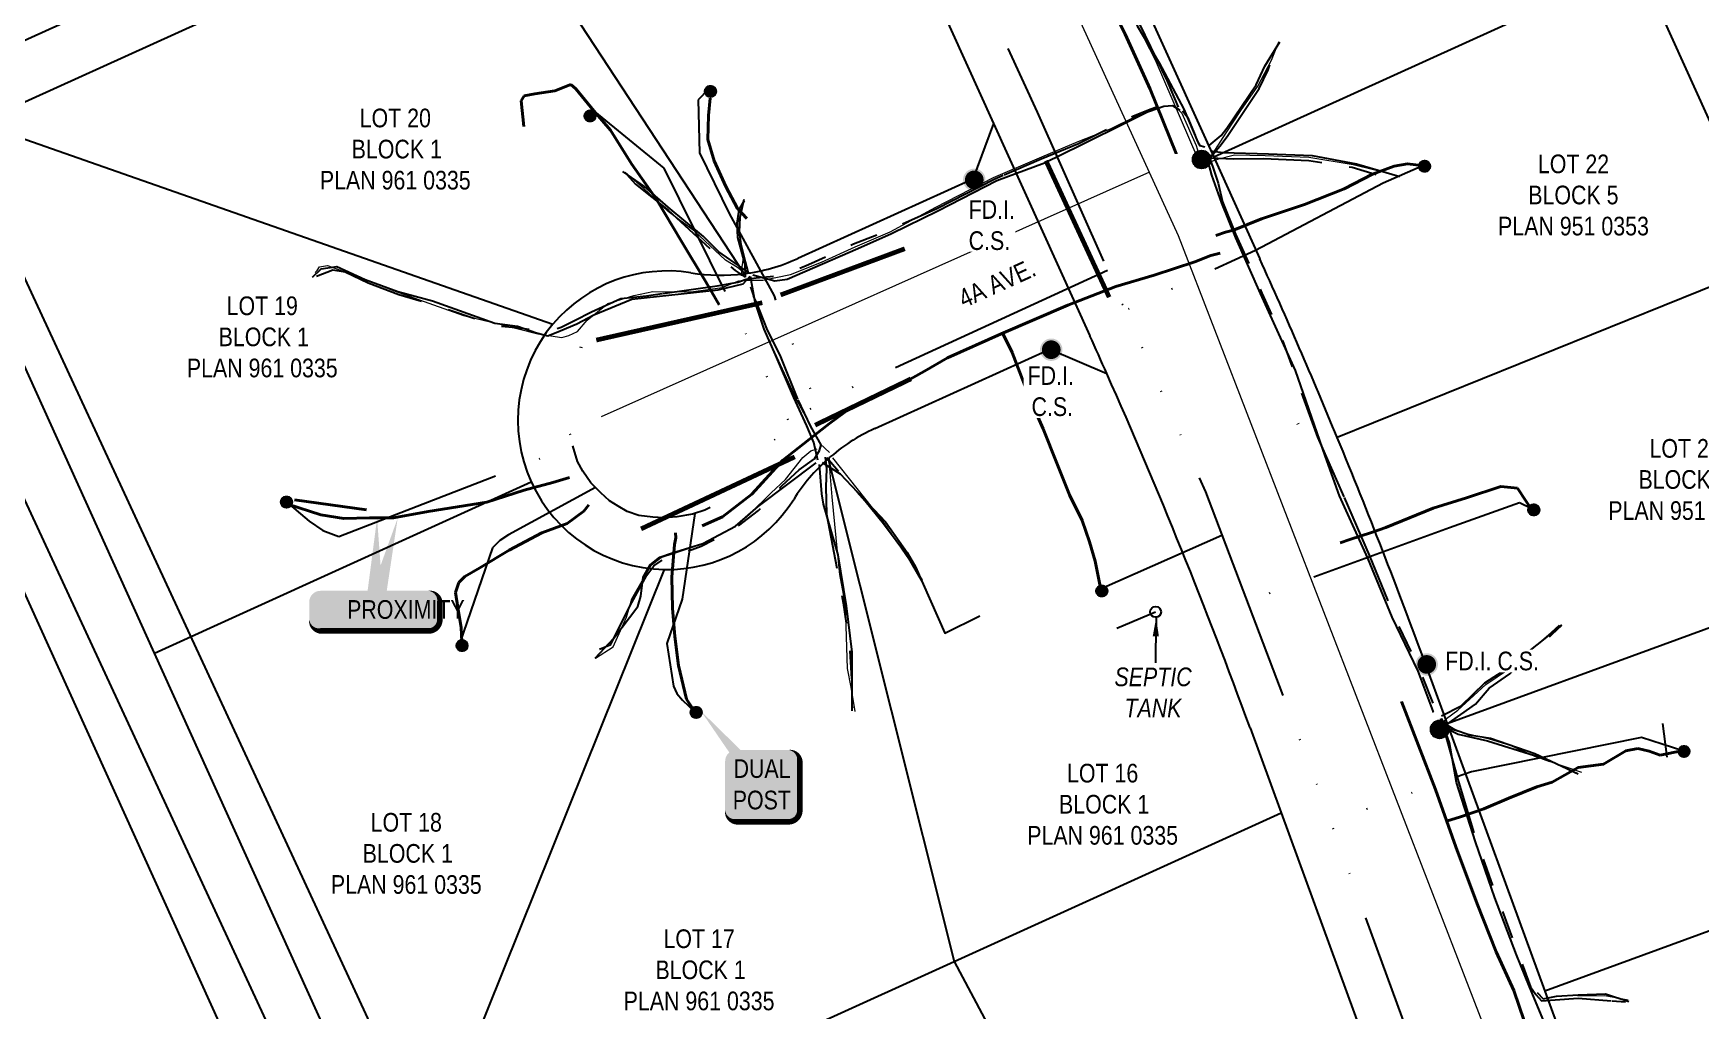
# Model space of a CAD drawing. Extents: x 312545 to 320442, y 5540407 to 5546054.
# Drawn here: x 315907.6 to 316086.4, y 5541721.2 to 5541826 of the extents above; entities that cross this region are included whole.
import ezdxf

# ---------------------------------------------------------------- set-up
doc = ezdxf.new("R2010")
doc.units = 0
doc.header["$LTSCALE"] = 5
for name, pattern in [('COOP2', [10, 5, -1, 0, -1, 0, -1, 0, -1, 0, -1]), ('DASHDOT', [25.4, 12.7, -6.35, 0, -6.35]), ('HIDDEN', [9.525, 6.35, -3.175]), ('POWERLINE5', [7.8, 2.4, -0.6, 0.6, -0.6, 0.6, -0.6, 2.4])]:
    doc.linetypes.add(name, pattern=pattern)
doc.layers.add('AS-FIBRE-OPTIC', color=7, linetype='foc-FIBREOP', lineweight=9, true_color=0xff9c38)
doc.layers.add('AS-WATER PIPE', color=7, linetype='foc-WATER', lineweight=9, true_color=0x8ac4ff)
doc.layers.add('AS-GENERAL', color=48, linetype='Continuous', lineweight=18)
doc.layers.add('AS-RECON EXISTING', color=151, linetype='DASHDOT', lineweight=40)
for name, color, linetype in [('AS-POWER-EXISTING', 72, 'POWERLINE5'), ('AS-POWER-EXISTING-PP-1000', 72, 'Continuous'), ('AS-Sewer San_1000', 53, 'HIDDEN'), ('AS-SYMBOL-1000', 7, 'Continuous'), ('AS-TELEPHONE', 224, 'foc-TEL'), ('F-RW', 190, 'Continuous'), ('L-MON-1000', 1, 'Continuous'), ('L-ROAD-T-1000', 7, 'Continuous'), ('L-TITLEDB', 4, 'Continuous'), ('L-TITLEDB-T-1000', 4, 'Continuous'), ('P-APEX RECON-LINE LIST-1000', 240, 'Continuous'), ('P-APEX RECON-URBAN', 30, 'COOP2')]:
    doc.layers.add(name, color=color, linetype=linetype)
doc.styles.add('1.8', font='ARIALN.TTF', dxfattribs={"height": 1.8})
doc.styles.add('175L', font='ARIALN.TTF', dxfattribs={"height": 10})
doc.styles.add('80', font='ARIALN.TTF', dxfattribs={"height": 10})
doc.styles.add('foc-LtypeFont', font='ARIALN.TTF', dxfattribs={"height": 7.35})
doc.linetypes.add('foc-FIBREOP', pattern='A,10,-1,["FO",foc-LtypeFont,S=0.2,R=0,X=-0.5,Y=-0.75],-2.75', length=13.75)
doc.linetypes.add('foc-TEL', pattern='A,2,-1,["T",foc-LtypeFont,S=0.2,R=0,X=-0.425,Y=-0.75],-1.24,8', length=12.24)
doc.linetypes.add('foc-WATER', pattern='A,10,-1,["W",foc-LtypeFont,S=0.2,R=0,X=-0.425,Y=-0.75],-2', length=13)
doc.dimstyles.new('Compass 1 000', dxfattribs={"dimtxt": 1.8, "dimasz": 2, "dimexe": 0.2, "dimexo": 0.0625, "dimgap": 0.5, "dimtad": 0, "dimtih": 1, "dimtoh": 1, "dimzin": 0, "dimdsep": 46, "dimtxsty": '1.8', "dimcen": 0.1, "dimse1": 1, "dimse2": 1, "dimclrd": 256, "dimclrt": 256, "dimaunit": 1, "dimadec": 4, "dimazin": 0, "dimtfac": 0.06, "dimtofl": 0, "dimtmove": 0, "dimatfit": 0, "dimfxl": 0.2, "dimtolj": 1, "dimtzin": 0, "dimlwd": -1, "dimarcsym": 0})

# ---------------------------------------------------------------- blocks, each defined once
blk = doc.blocks.new('fdia')
at = {"color": 255, "const_width": 1}
blk.add_lwpolyline([(-0.5, 0, 1), (0.5, 0, 1)], format="xyb", close=True, dxfattribs=at)
blk = doc.blocks.new('Fdiaa')
blk.add_blockref('fdia', (0, 0))
blk = doc.blocks.new('fdib')
at = {"color": 1, "const_width": 1.6}
blk.add_lwpolyline([(-0.4, 0, 1), (0.4, 0, 1)], format="xyb", close=True, dxfattribs=at)
at = {"color": 1}
blk.add_circle((0, 0), 0.8, dxfattribs=at)
blk = doc.blocks.new('Fdibb')
blk.add_blockref('fdib', (0, 0))
blk = doc.blocks.new('fdicc')
for name in ['Fdibb', 'Fdiaa']:
    blk.add_blockref(name, (0, 0))
blk = doc.blocks.new('FDI')
blk.add_blockref('fdicc', (0, 0))
blk = doc.blocks.new('RISER')
h = blk.add_hatch(color=255)
h.dxf.hatch_style = 1
edge = h.paths.add_edge_path()
edge.add_arc((0, 0), 0.7, 0, 360)
blk.add_hatch(color=13).paths.add_polyline_path([(0.58, -0.15), (-0.58, -0.15, 0.774597)])
at = {"color": 13}
blk.add_line((-0.58, -0.15), (0.58, -0.15), dxfattribs=at)
blk.add_circle((0, 0), 0.6, dxfattribs=at)
blk = doc.blocks.new('*U506')
at = {"true_color": 0xffffa8}
h = blk.add_hatch(color=51, dxfattribs=at)
edge = h.paths.add_edge_path()
edge.add_line((-29, -11.5), (29, -11.5))
edge.add_arc((29, -5.5), 6, 270, 360)
edge.add_line((35, -5.5), (35, 4))
edge.add_arc((29, 4), 6, 0, 90)
edge.add_line((29, 10), (-29, 10))
edge.add_arc((-29, 4), 6, 90, 180)
edge.add_line((-35, 4), (-35, -5.5))
edge.add_arc((-29, -5.5), 6, 180, 270)
at = {"color": 240, "flags": 128}
for points in [[(12.42, 48.96, 0, 10, 0), (0, 0, 5, 5, 0)], [(1.37, 48.91, 0, 10, 0), (0, 0, 5, 5, 0)]]:
    blk.add_lwpolyline(points, format="xyseb", dxfattribs=at)
blk.add_lwpolyline([(-29, -11.5, 3, 3, 0), (29, -11.5, 3, 3, 0.414214), (35, -5.5, 3, 3, 0), (35, 4, 3, 0, 0.414214), (29, 10, 0, 0, 0), (-29, 10, 0, 0, 0.414214), (-35, 4, 0, 0, 0), (-35, -5.5, 0, 3, 0.414214)], format="xyseb", close=True, dxfattribs=at)
at = {"color": 4, "style": '80'}
blk.add_attdef('OTHER_001', (-14.7, -5), '', height=10, dxfattribs=at)
blk = doc.blocks.new('*U507')
at = {"true_color": 0xffffa8}
h = blk.add_hatch(color=51, dxfattribs=at)
edge = h.paths.add_edge_path()
edge.add_line((-14, -20), (14, -20))
edge.add_arc((14, -14), 6, 270, 360)
edge.add_line((20, -14), (20, 12.5))
edge.add_arc((14, 12.5), 6, 0, 90)
edge.add_line((14, 18.5), (-14, 18.5))
edge.add_arc((-14, 12.5), 6, 90, 180)
edge.add_line((-20, 12.5), (-20, -14))
edge.add_arc((-14, -14), 6, 180, 270)
at = {"color": 240, "flags": 128}
for points in [[(-32.92, 39.26, 0, 10, 0), (0, 0, 5, 5, 0)], [(-17.22, -7.74, 0, 10, 0), (0, 0, 5, 5, 0)]]:
    blk.add_lwpolyline(points, format="xyseb", dxfattribs=at)
blk.add_lwpolyline([(-14, -20, 3, 3, 0), (14, -20, 3, 3, 0.414214), (20, -14, 3, 3, 0), (20, 12.5, 3, 0, 0.414214), (14, 18.5, 0, 0, 0), (-14, 18.5, 0, 0, 0.414214), (-20, 12.5, 0, 0, 0), (-20, -14, 0, 3, 0.414214)], format="xyseb", close=True, dxfattribs=at)
at = {"color": 4, "style": '80'}
blk.add_attdef('OTHER_001', (-14.7, -5), '', height=10, dxfattribs=at)
blk = doc.blocks.new('POWERPOLE')
h = blk.add_hatch(color=255)
edge = h.paths.add_edge_path()
edge.add_arc((0, 0), 0.96, 0, 360)
at = {"linetype": 'Continuous'}
for p, q in [((0.68, -0.68), (-0.68, 0.68)), ((-0.68, -0.68), (0.68, 0.68))]:
    blk.add_line(p, q, dxfattribs=at)
blk.add_circle((0, 0), 0.96, dxfattribs=at)

msp = doc.modelspace()

# ---------------------------------------------------------------- linework, layer by layer
at = {"layer": 'AS-FIBRE-OPTIC', "flags": 128}
for points in [[(316032.522, 5541812.476), (316027.941, 5541823.109), (316026.118, 5541826.647), (316024.206, 5541831.231), (316022.406, 5541835.563), (316020.956, 5541838.805), (316020.342, 5541840.207), (316020.029, 5541840.871), (316022.138, 5541842.324), (316022.986, 5541843.243), (316024.826, 5541845.82), (316026.386, 5541847.96), (316028.187, 5541850.945), (316030.963, 5541854.272), (316033.601, 5541857.115), (316034.091, 5541858.145), (316034.784, 5541859.636), (316034.607, 5541861.489), (316034.413, 5541863.39)], [(316033.167, 5541812.066), (316034.028, 5541813.039), (316035.52, 5541815.316), (316037.063, 5541817.69), (316038.91, 5541820.324), (316040.38, 5541823.097), (316041.148, 5541825.046)], [(315983.768, 5541799.53), (315985.847, 5541799.508), (315988.802, 5541800.133), (315992.131, 5541801.438), (315995.754, 5541803.105), (315999.506, 5541804.691), (316004.395, 5541807.349), (316010.578, 5541810.509), (316015.734, 5541812.736), (316019.654, 5541814.388), (316023.122, 5541815.739), (316025.782, 5541817.074), (316028.87, 5541818.138), (316029.977, 5541818.237), (316030.751, 5541817.421), (316032.28, 5541813.966), (316032.717, 5541812.528)], [(316053.771, 5541810.721), (316049.109, 5541811.881), (316044.38, 5541812.675), (316039.674, 5541812.844), (316036.384, 5541812.904), (316034.593, 5541812.454), (316033.043, 5541811.949)], [(315983.851, 5541800.305), (315983.138, 5541800.885), (315981.833, 5541801.649), (315978.51, 5541804.767), (315975.685, 5541806.887), (315973.082, 5541809.331), (315971.067, 5541811.065)], [(315983.545, 5541799.981), (315983.571, 5541800.711), (315983.773, 5541801.896), (315983.316, 5541804.594), (315983.317, 5541805.992), (315983.836, 5541808.108)], [(315937.841, 5541800.347), (315938.066, 5541800.54), (315938.309, 5541800.937), (315939.178, 5541801.102), (315942.025, 5541800.045), (315946.333, 5541798.359), (315953.743, 5541795.72), (315957.375, 5541794.88), (315961.71, 5541793.754), (315964.287, 5541793.371), (315965.028, 5541793.594), (315965.963, 5541794.021), (315967.023, 5541795.243), (315969.238, 5541797.016), (315972.028, 5541797.882), (315974.042, 5541798.288), (315978.165, 5541798.275), (315981.493, 5541798.726), (315983.345, 5541799.491)], [(315984.485, 5541798.818), (315986.017, 5541794.122), (315989.421, 5541786.778), (315991.972, 5541781.962), (315992.993, 5541781.066)], [(315967.899, 5541758.99), (315969.779, 5541760.216), (315971.214, 5541763.398), (315971.782, 5541765.375), (315973.172, 5541767.788), (315973.912, 5541769.002), (315974.956, 5541769.797), (315976.366, 5541770.275), (315979.368, 5541771.245), (315982.871, 5541773.133), (315984.421, 5541774.425), (315986.732, 5541776.709), (315988.284, 5541778.159), (315990.116, 5541780.519), (315990.989, 5541781.232), (315991.67, 5541781.454)], [(315992.96, 5541780.592), (315992.95, 5541779.724), (315993.227, 5541776.291), (315993.808, 5541770.439), (315994.07, 5541767.983), (315994.659, 5541764.738), (315994.886, 5541757.913), (315995.266, 5541755.911), (315995.701, 5541753.295)], [(315993.32, 5541780.49), (315998.522, 5541773.905), (316001.468, 5541769.644), (316002.932, 5541767.406)], [(316058.43, 5541751.824), (316059.111, 5541752.539), (316060.343, 5541753.43), (316063.362, 5541756.191), (316065.892, 5541757.882), (316067.481, 5541759.284), (316070.36, 5541761.764), (316071.194, 5541762.54)], [(316058.639, 5541751.67), (316060.54, 5541751.121), (316063.707, 5541750.371), (316066.017, 5541749.648), (316068.546, 5541748.499), (316073.606, 5541746.77)], [(316078.617, 5541722.365), (316076.109, 5541722.833), (316073.212, 5541722.773)]]:
    msp.add_lwpolyline(points, dxfattribs=at)
at = {"layer": 'AS-GENERAL', "const_width": 0.5, "flags": 128}
for points in [[(316001.056, 5541802.886), (315987.744, 5541797.936)], [(315985.782, 5541797.105), (315967.983, 5541793.098)], [(315991.442, 5541783.981), (316001.716, 5541788.939)], [(315989.263, 5541780.58), (315972.783, 5541772.86)]]:
    msp.add_lwpolyline(points, dxfattribs=at)
at = {"layer": 'AS-POWER-EXISTING', "flags": 128}
for points in [[(316030.413, 5541818.048), (316029.212, 5541820.831), (316026.23, 5541827.041), (316024.553, 5541831.329), (316022.688, 5541835.478), (316020.559, 5541840.24), (316020.349, 5541840.852), (316020.929, 5541841.426), (316022.379, 5541841.972), (316023.388, 5541843.207), (316024.982, 5541845.647), (316028.29, 5541850.811), (316031.059, 5541854.103), (316033.509, 5541857.173), (316034.906, 5541859.416), (316035.188, 5541860.449), (316035.545, 5541861.803), (316036.41, 5541864.008)], [(316033.723, 5541812.568), (316034.132, 5541813.02), (316034.979, 5541814.072), (316035.682, 5541815.026), (316039.038, 5541820.06), (316040.023, 5541822.046), (316040.967, 5541824.924)], [(315938.008, 5541799.931), (315939.73, 5541800.638), (315941.065, 5541800.403), (315943.528, 5541799.244), (315946.824, 5541797.977), (315950.553, 5541796.904), (315957.087, 5541794.664), (315959.35, 5541794.444), (315961.719, 5541794.141), (315963.523, 5541794.262), (315964.233, 5541794.482), (315965.637, 5541795.206), (315967.468, 5541796.124), (315970.623, 5541797.546), (315973.357, 5541797.846), (315980.943, 5541798.9), (315983.162, 5541799.287), (315984.069, 5541799.611), (315985.141, 5541799.781), (315987.755, 5541799.994), (315990.748, 5541801.2), (315995.572, 5541803.42), (315999.416, 5541804.906), (316004.494, 5541807.208), (316010.711, 5541810.392), (316015.661, 5541812.534), (316019.684, 5541814.159), (316025.56, 5541817.134), (316027.194, 5541817.771), (316028.791, 5541818.365), (316029.784, 5541818.453), (316030.611, 5541817.926), (316031.354, 5541816.979), (316032.518, 5541814.192), (316032.845, 5541813.082), (316032.736, 5541812.575)], [(316033.767, 5541812.521), (316034.077, 5541811.616), (316034.657, 5541809.932), (316035.108, 5541807.931), (316036.518, 5541804.439), (316039.338, 5541798.128), (316041.121, 5541794.197), (316042.626, 5541790.108), (316045.287, 5541782.689), (316047.98, 5541776.601), (316050.851, 5541770.052), (316053.497, 5541763.514), (316056.337, 5541757.581), (316057.929, 5541753.55), (316058.285, 5541751.441)], [(316033.771, 5541812.645), (316036.313, 5541812.528), (316039.512, 5541812.557), (316044.38, 5541812.331), (316048.998, 5541811.615), (316053.277, 5541810.314)], [(315971.208, 5541810.881), (315972.178, 5541809.824), (315975.679, 5541807.018), (315980.882, 5541802.272), (315982.864, 5541800.562), (315983.934, 5541799.831)], [(315983.828, 5541808.023), (315983.281, 5541807.056), (315983.047, 5541805.637), (315983.135, 5541804.105), (315983.927, 5541801.192), (315983.952, 5541799.828)], [(315968.342, 5541759.984), (315969.534, 5541760.48), (315971.588, 5541764.592), (315973.408, 5541767.895), (315974.144, 5541768.903), (315975.13, 5541769.56), (315976.333, 5541769.937), (315979.237, 5541770.996), (315982.978, 5541772.979), (315985.361, 5541774.816), (315987.911, 5541777.509), (315989.725, 5541779.205), (315991.371, 5541780.358), (315991.916, 5541781.267), (315992.101, 5541781.855), (315990.992, 5541783.851), (315989.594, 5541786.74), (315987.685, 5541791.474), (315986.326, 5541794.16), (315985.148, 5541797.172), (315984.012, 5541799.605)], [(315992.536, 5541780.551), (315992.654, 5541779.308), (315992.596, 5541777.357), (315992.648, 5541774.453), (315994.466, 5541764.938), (315995.176, 5541759.819), (315995.481, 5541753.718)], [(316002.992, 5541767.101), (316001.394, 5541769.911), (315998.779, 5541773.404), (315996.823, 5541775.821), (315994.066, 5541778.904), (315992.695, 5541780.478)], [(316027.938, 5541763.941), (316023.77, 5541762.185)], [(316058.705, 5541751.885), (316059.083, 5541751.843), (316062.23, 5541754.071), (316063.711, 5541755.806), (316065.915, 5541757.341), (316067.847, 5541759.223), (316070.422, 5541761.531), (316071.509, 5541762.53)], [(316058.273, 5541751.437), (316058.913, 5541751.15), (316059.255, 5541749.856), (316060.425, 5541745.744), (316062.361, 5541739.319), (316064.527, 5541733.413), (316068.139, 5541723.795), (316068.692, 5541722.949), (316069.325, 5541722.284), (316070.774, 5541722.374), (316073.232, 5541722.568), (316078.332, 5541722.173)], [(316058.821, 5541751.635), (316060.376, 5541750.857), (316063.515, 5541750.156), (316068.56, 5541748.568), (316071.55, 5541747.443), (316072.689, 5541746.991), (316073.009, 5541746.669)], [(316082.789, 5541748.382), (316082.334, 5541752.004)]]:
    msp.add_lwpolyline(points, dxfattribs=at)
at = {"layer": 'AS-RECON EXISTING', "flags": 128}
for points in [[(316006.524, 5541871.582), (316006.697, 5541870.306), (316006.586, 5541867.009), (316007.206, 5541865.142), (316008.394, 5541862.269), (316011.173, 5541856.158), (316014.969, 5541847.844), (316018.12, 5541840.541), (316020.043, 5541835.168), (316024.684, 5541825.89), (316027.358, 5541819.989), (316030.146, 5541813.089), (316033.087, 5541807.028), (316034.457, 5541804.119), (316034.521, 5541803.585), (316034.769, 5541802.89), (316035.637, 5541800.886), (316037.329, 5541797.51), (316038.839, 5541793.996), (316040.903, 5541789.934), (316043.546, 5541783.286), (316045.473, 5541776.481), (316048.82, 5541769.066), (316051.264, 5541763.126), (316053.643, 5541756.048), (316057.935, 5541744.923), (316060.117, 5541738.775), (316062.418, 5541732.666), (316064.456, 5541727.539), (316066.332, 5541723.388), (316069.325, 5541714.738), (316072.107, 5541707.249), (316072.409, 5541704.543), (316073.164, 5541701.555), (316076.381, 5541694.817), (316079.132, 5541689.251), (316081.797, 5541682.666), (316083.153, 5541678.895), (316084.089, 5541676.429)], [(315960.204, 5541815.984), (315959.938, 5541818.734), (315960.256, 5541819.263), (315961.392, 5541819.472), (315963.554, 5541819.816), (315965.255, 5541820.48), (315965.809, 5541820.024), (315967.731, 5541817.657), (315969.504, 5541815.604), (315971.776, 5541811.973), (315974.4, 5541808.226), (315977.086, 5541803.752), (315979.74, 5541799.354), (315981.168, 5541796.884)], [(316034.867, 5541802.401), (316033.858, 5541802.172), (316032.137, 5541801.487), (316027.783, 5541800.045), (316023.688, 5541798.826), (316018.521, 5541796.822), (316011.38, 5541793.781), (316005.644, 5541791.195), (316003.159, 5541789.767), (316000.743, 5541788.424), (315995.305, 5541785.856), (315992.979, 5541784.169), (315991.351, 5541782.864), (315987.981, 5541780.219), (315984.662, 5541776.575), (315981.525, 5541774.147), (315978.071, 5541772.632), (315973.89, 5541772.096), (315969.379, 5541773.392), (315966.23, 5541776.372), (315964.205, 5541779.994), (315963.527, 5541783.544), (315964.42, 5541789.212), (315967.056, 5541793.471), (315969.349, 5541794.977), (315971.66, 5541795.895), (315978.1, 5541796.398), (315985.513, 5541797.639), (315987.729, 5541798.243), (315987.905, 5541798.634), (315987.847, 5541799.377), (315987.459, 5541800.527), (315986.387, 5541802.634), (315984.996, 5541805.21), (315983.128, 5541807.192), (315981.857, 5541809.553), (315980.622, 5541812.326), (315979.955, 5541814.585), (315980.019, 5541817.171), (315980.192, 5541819.033)], [(316056.434, 5541811.794), (316054.935, 5541811.974), (316053.5, 5541811.732), (316051.206, 5541810.892), (316048.156, 5541809.306), (316043.904, 5541807.618), (316039.298, 5541806.1), (316036.287, 5541804.882), (316035.429, 5541804.669), (316034.39, 5541804.3)], [(316021.985, 5541766.714), (316021.469, 5541769.396), (316020.861, 5541771.467), (316020.057, 5541773.765), (316018.713, 5541776.515), (316017.348, 5541779.911), (316015.887, 5541783.585), (316014.511, 5541786.724), (316012.555, 5541791.757), (316011.546, 5541793.876)], [(315934.914, 5541775.519), (315938.461, 5541774.357), (315940.916, 5541773.963), (315943.659, 5541774.038), (315946.235, 5541774.033), (315949.962, 5541774.724), (315956.243, 5541775.743), (315960.255, 5541777.001), (315963.326, 5541777.834), (315965.098, 5541778.361)], [(316068.196, 5541775.007), (316067.629, 5541775.869), (316066.751, 5541777.226), (316064.944, 5541777.401), (316061.287, 5541776.182), (316057.71, 5541775.065), (316052.636, 5541773.003), (316051.105, 5541772.48), (316048.769, 5541771.712), (316047.745, 5541771.374)], [(315953.564, 5541760.762), (315953.511, 5541762.288), (315953.13, 5541764.445), (315952.88, 5541766.049), (315953.268, 5541767.11), (315953.885, 5541767.765), (315955.504, 5541768.705), (315958.644, 5541770.584), (315962.16, 5541772.422), (315964.878, 5541773.434), (315966.656, 5541774.765), (315967.186, 5541775.44)], [(315978.498, 5541753.342), (315977.665, 5541754.609), (315976.794, 5541758.237), (315976.422, 5541761.338), (315976.171, 5541764.348), (315976.068, 5541767.699), (315976.357, 5541771.178), (315976.517, 5541771.902), (315976.481, 5541772.427)], [(316084.331, 5541749.06), (316082.036, 5541748.595), (316080.869, 5541749.043), (316079.632, 5541749.331), (316078.338, 5541749.06), (316075.963, 5541747.635), (316073.245, 5541747.296), (316070.444, 5541745.729), (316068.824, 5541745.211), (316065.824, 5541744.01), (316063.132, 5541742.848), (316060.619, 5541742.016), (316059.127, 5541741.54)]]:
    msp.add_lwpolyline(points, dxfattribs=at)
at = {"layer": 'AS-RECON EXISTING', "color": 240, "flags": 128}
msp.add_lwpolyline([(315943.367, 5541774.913), (315935.629, 5541775.981)], dxfattribs=at)
at = {"layer": 'AS-Sewer San_1000', "linetype": 'Continuous'}
msp.add_circle((316027.946, 5541763.964), 0.58, dxfattribs=at)
at = {"layer": 'AS-TELEPHONE', "flags": 128}
for points in [[(316013.855, 5541895.874), (316014.721, 5541893.316), (316016.181, 5541890.53), (316017.066, 5541888.062), (316018.855, 5541884.391), (316020.147, 5541881.231), (316019.071, 5541880.032), (316017.422, 5541878.874), (316013.992, 5541877.175), (316010.708, 5541875.352), (316009.547, 5541874.217), (316008.769, 5541872.969), (316008.437, 5541870.756), (316008.035, 5541867.329), (316008.962, 5541863.534), (316011.702, 5541857.921), (316014.844, 5541852.094), (316018.507, 5541843.986), (316020.179, 5541840.082), (316022.234, 5541835.24), (316024.017, 5541830.892), (316025.964, 5541826.769), (316028.34, 5541822.813), (316030.953, 5541817.839), (316032.46, 5541814.292), (316032.7, 5541813.957), (316033.209, 5541813.815)], [(316033.682, 5541813.954), (316034.986, 5541815.028), (316035.567, 5541815.814), (316038.708, 5541820.458), (316039.655, 5541822.465), (316041.255, 5541825.054)], [(315984.783, 5541800.087), (315987.131, 5541799.453), (315988.444, 5541799.636), (315996.022, 5541802.899), (315999.635, 5541804.514), (316004.588, 5541806.951), (316010.914, 5541810.191), (316016.047, 5541812.101), (316019.969, 5541814.039), (316024.873, 5541816.458), (316027.273, 5541817.65), (316028.822, 5541818.17), (316029.766, 5541818.243), (316030.534, 5541817.724)], [(316033.535, 5541812.225), (316033.953, 5541810.77), (316035.009, 5541807.765), (316036.507, 5541804.04), (316039.162, 5541798.077), (316042.922, 5541789.848), (316046.073, 5541780.699), (316047.621, 5541776.412), (316050.661, 5541769.72), (316053.265, 5541763.411), (316056.071, 5541757.613), (316057.653, 5541753.324), (316057.736, 5541753.204)], [(316033.822, 5541813.376), (316035.15, 5541813.189), (316040.042, 5541813.058), (316044.729, 5541812.87), (316049.479, 5541811.982), (316054.129, 5541810.646)], [(315984.423, 5541800.279), (315981.12, 5541802.543), (315979.465, 5541804.184), (315975.686, 5541807.355), (315973.143, 5541809.573), (315970.817, 5541811.157)], [(315984.312, 5541800.28), (315983.818, 5541802.15), (315983.53, 5541803.332), (315983.327, 5541804.67), (315983.419, 5541806.287), (315983.85, 5541808.214)], [(315937.55, 5541799.831), (315938.51, 5541800.73), (315940.162, 5541800.986), (315943.195, 5541799.579), (315946.701, 5541798.295), (315950.425, 5541797.305), (315957.108, 5541794.899), (315959.536, 5541794.582), (315961.572, 5541793.888), (315962.779, 5541793.56), (315964.124, 5541794.072), (315965.91, 5541794.84), (315967.733, 5541795.787), (315971.785, 5541797.499), (315981.058, 5541798.491), (315983.732, 5541799.138), (315984.487, 5541799.956)], [(315991.731, 5541780.24), (315991.295, 5541782.128), (315990.54, 5541783.899), (315989.171, 5541786.945), (315987.192, 5541791.513), (315985.981, 5541794.265), (315985.006, 5541797.143), (315984.531, 5541799.925)], [(315967.863, 5541759.009), (315969.857, 5541761.134), (315972.423, 5541764.546), (315972.753, 5541765.662), (315973.004, 5541767.695), (315973.752, 5541769.02), (315974.782, 5541769.826), (315976.156, 5541770.288), (315979.403, 5541771.302), (315982.922, 5541773.146), (315985.349, 5541775.272), (315991.572, 5541779.929)], [(315992.198, 5541779.983), (315994.135, 5541778.749), (315998.975, 5541773.607), (316001.327, 5541770.345), (316002.213, 5541768.799), (316005.345, 5541761.698), (316009.119, 5541763.528)], [(315991.891, 5541779.75), (315992.111, 5541776.601), (315992.301, 5541775.512), (315993.887, 5541770.073), (315994.761, 5541764.62), (315995.365, 5541759.643), (315995.38, 5541753.35)], [(316058.581, 5541752.829), (316060.705, 5541753.885), (316063.239, 5541756.361), (316065.643, 5541757.914), (316069.536, 5541760.973), (316071.487, 5541762.571)], [(316100.802, 5541645.404), (316099.821, 5541646.156), (316098.96, 5541647.81), (316097.762, 5541650.362), (316096.781, 5541652.868), (316095.121, 5541655.777), (316093.522, 5541659.502), (316092.393, 5541661.269), (316088.53, 5541669.957), (316085.948, 5541675.19), (316082.568, 5541683.975), (316081.141, 5541688.979), (316078.011, 5541697.198), (316074.144, 5541707.832), (316071.266, 5541715.989), (316068.029, 5541723.773), (316066.623, 5541727.206), (316064.326, 5541733.32), (316062.223, 5541739.329), (316060.207, 5541745.674), (316059.438, 5541749.927), (316058.517, 5541752.537)], [(316058.552, 5541752.532), (316058.816, 5541752.057), (316059.998, 5541751.348), (316061.585, 5541750.785), (316063.855, 5541750.415), (316068.582, 5541748.788), (316073.225, 5541746.6)], [(316068.851, 5541723.157), (316069.477, 5541722.479), (316070.934, 5541722.793), (316073.229, 5541722.937), (316076.182, 5541723.022), (316078.663, 5541722.218)]]:
    msp.add_lwpolyline(points, dxfattribs=at)
at = {"layer": 'F-RW', "flags": 128}
for points in [[(316083.796, 5541375.276), (315809.294, 5541980.919)], [(315956.868, 5541841.368), (315899.431, 5541815.309)], [(315887.817, 5541816.582), (316092.202, 5541375.76)], [(315899.431, 5541815.309), (316078.628, 5541428.809)]]:
    msp.add_lwpolyline(points, dxfattribs=at)
at = {"layer": 'L-TITLEDB', "flags": 128}
for points in [[(315991.39, 5541858.635), (316010.575, 5541816.307)], [(315991.39, 5541858.635), (316010.575, 5541816.307)], [(315956.868, 5541841.368), (315983.824, 5541800.208)], [(316021.584, 5541840.484), (316034.186, 5541812.703)], [(315936.356, 5541838.651), (315896.89, 5541820.79)], [(315936.356, 5541838.651), (315896.89, 5541820.79)], [(316079.704, 5541833.385), (316034.186, 5541812.703)], [(316082.18, 5541827.922), (316094.157, 5541801.518)], [(316082.18, 5541827.922), (316094.157, 5541801.518)], [(315893.557, 5541819.234), (315963.335, 5541794.8)], [(316010.575, 5541816.307), (316008.335, 5541810.35)], [(316010.575, 5541816.307), (316020.899, 5541793.551)], [(315920.611, 5541759.542), (315896.033, 5541813.768)], [(315920.611, 5541759.542), (315896.033, 5541813.768)], [(316034.186, 5541812.703), (316039.114, 5541801.815)], [(316008.335, 5541810.35), (315989.576, 5541801.838)], [(316094.157, 5541801.518), (316047.423, 5541782.643)], [(315997.841, 5541783.618), (316016.602, 5541792.129)], [(316016.602, 5541792.129), (316022.709, 5541789.518)], [(315992.826, 5541780.364), (316006.352, 5541726.5)], [(315920.611, 5541759.542), (315961.015, 5541777.893)], [(316108.435, 5541769.981), (316059.215, 5541751.953)], [(315975.268, 5541768.509), (315947.666, 5541699.85)], [(315947.666, 5541699.85), (315920.611, 5541759.542)], [(315947.666, 5541699.85), (315920.611, 5541759.542)], [(316056.857, 5541758.406), (316059.215, 5541751.953)], [(316038.07, 5541751.544), (316041.405, 5541742.417)], [(316038.07, 5541751.544), (316041.405, 5541742.417)], [(316059.215, 5541751.953), (316069.678, 5541723.298)], [(316006.352, 5541726.5), (316041.405, 5541742.417)], [(316041.405, 5541742.417), (316059.818, 5541692.002)], [(316041.405, 5541742.417), (316059.818, 5541692.002)], [(316121.067, 5541742.113), (316069.678, 5541723.298)], [(315947.666, 5541699.85), (316006.352, 5541726.5)], [(316006.352, 5541726.5), (316030.953, 5541680.216)], [(316069.678, 5541723.298), (316078.603, 5541698.87)]]:
    msp.add_lwpolyline(points, dxfattribs=at)
for points in [[(315983.824, 5541800.208, 0.0752038), (315989.576, 5541801.838)], [(316047.423, 5541782.643, 0.0083846), (316039.114, 5541801.815)], [(315978.131, 5541800.304, 0.2640601), (315963.335, 5541794.8)], [(315978.131, 5541800.304, 0.071586), (315983.824, 5541800.208)], [(315963.335, 5541794.8, 0.2891601), (315961.015, 5541777.893)], [(316022.709, 5541789.518, 0.0018429), (316020.899, 5541793.551)], [(316038.07, 5541751.544, 0.0170812), (316022.709, 5541789.518)], [(316038.07, 5541751.544, 0.0170812), (316022.709, 5541789.518)], [(315997.841, 5541783.618, 0.0752053), (315992.826, 5541780.364)], [(316056.857, 5541758.406, 0.0105197), (316047.423, 5541782.643)], [(315992.826, 5541780.364, 0.0716045), (315989.147, 5541776.017)], [(315961.015, 5541777.893, 0.2891569), (315975.268, 5541768.509)], [(315975.268, 5541768.509, 0.2639316), (315989.147, 5541776.017)]]:
    msp.add_lwpolyline(points, format="xyb", dxfattribs=at)
at = {"layer": 'P-APEX RECON-URBAN', "flags": 128}
for points in [[(315987.134, 5541865.833), (315987.419, 5541865.283), (315994.641, 5541862.663), (316015.235, 5541817.514), (316027.174, 5541790.701), (316033.283, 5541776.821), (316045.835, 5541743.833), (316064.309, 5541693.177), (316074.622, 5541666.229), (316126.108, 5541554.97), (316138.455, 5541528.42), (316166.555, 5541467.917), (316200.508, 5541394.862), (316204.242, 5541386.699), (316198.848, 5541372.698)], [(315979.993, 5541819.947), (315978.92, 5541818.861), (315979.037, 5541813.179), (315982.229, 5541806.664), (315987.039, 5541797.837), (315991.594, 5541786.086)], [(315967.201, 5541817.343), (315967.802, 5541817.589), (315975.243, 5541811.529), (315988.733, 5541784.116)], [(316056.656, 5541811.822), (316052.344, 5541809.903), (316038.646, 5541802.699), (316024.692, 5541796.25)], [(316022.798, 5541800.552), (315995.284, 5541787.948), (315993.958, 5541787.341), (315992.403, 5541786.564), (315991.013, 5541785.772), (315989.988, 5541785.119), (315989.023, 5541784.391), (315987.958, 5541783.303), (315986.66, 5541781.94), (315985.495, 5541780.47), (315984.739, 5541779.22), (315983.983, 5541778.168), (315983.5, 5541777.522), (315982.446, 5541776.591), (315981.72, 5541776.054), (315980.74, 5541775.427), (315979.636, 5541774.852), (315978.31, 5541774.441), (315976.61, 5541774.149), (315975.228, 5541774.06), (315974.053, 5541774.111), (315972.556, 5541774.284), (315971.308, 5541774.722), (315970.348, 5541775.305), (315969.417, 5541775.852), (315968.482, 5541776.712), (315967.414, 5541777.784), (315966.551, 5541779.042), (315965.971, 5541780.094), (315965.482, 5541781.768)], [(315934.621, 5541775.875), (315937.212, 5541773.677), (315938.682, 5541772.675), (315940.397, 5541772.061), (315965.482, 5541781.768), (315965.14, 5541783.28)], [(315967.888, 5541777.298), (315958.59, 5541772.231), (315957.647, 5541771.624), (315956.877, 5541770.813), (315953.371, 5541760.646)], [(315978.546, 5541774.505), (315977.188, 5541765.338), (315975.549, 5541760.577), (315976.247, 5541755.993), (315976.626, 5541755.206), (315977.214, 5541754.513), (315978.543, 5541753.267)], [(316068.364, 5541774.981), (316066.954, 5541775.65), (316059.442, 5541772.963), (316037.768, 5541765.067)], [(316022.019, 5541766.434), (316035.038, 5541772.195)], [(316084.474, 5541749.078), (316080.015, 5541750.507), (316061.805, 5541746.817), (316046.7, 5541741.479)]]:
    msp.add_lwpolyline(points, dxfattribs=at)

# ---------------------------------------------------------------- block references
at = {"layer": 'AS-POWER-EXISTING-PP-1000', "xscale": 0.9996840038851079, "yscale": 0.9996840038851079, "zscale": 0.9996840038851079}
for p in [(316032.879, 5541812.452), (316058.391, 5541751.371)]:
    msp.add_blockref('POWERPOLE', p, dxfattribs=at)
at = {"layer": 'AS-SYMBOL-1000', "xscale": 0.9996840038851079, "yscale": 0.9996840038851079}
for p, zscale in [((315980.226, 5541819.747), 4.999999999999993), ((315967.316, 5541817.117), 4.999999999999993), ((316056.781, 5541811.73), 0.9996840038851079), ((315934.776, 5541775.737), 0.9996840038851079), ((316068.485, 5541774.901), 0.9996840038851079), ((316022.176, 5541766.207), 0.9996840038851079), ((315953.596, 5541760.357), 0.9996840038851079), ((315978.693, 5541753.194), 0.9996840038851079), ((316084.59, 5541749.006), 0.9996840038851079)]:
    msp.add_blockref('RISER', p, dxfattribs=dict(at, zscale=zscale))
at = {"layer": 'L-MON-1000'}
for p in [(316008.505, 5541810.271), (316016.755, 5541792.066), (316057.009, 5541758.334)]:
    msp.add_blockref('FDI', p, dxfattribs=at)
at = {"layer": 'P-APEX RECON-LINE LIST-1000', "xscale": 0.2000000000000001, "yscale": 0.2000000000000001, "zscale": 0.2000000000000001}
msp.add_blockref('*U506', (315944.213, 5541764.223), dxfattribs=at).add_auto_attribs({'OTHER_001': 'PROXIMITY'})
at = {"layer": 'P-APEX RECON-LINE LIST-1000'}
ref = msp.add_blockref('*U507', (315985.8, 5541745.469), dxfattribs=dict(at, xscale=0.2000000000000001, yscale=0.2000000000000001, zscale=0.2000000000000001))
ref.add_attrib('OTHER_001', 'DUAL', (315982.702, 5541746.171), dxfattribs={"layer": '0', "color": 4, "height": 2, "style": '80'})
ref.add_attrib('OTHER_002', 'POST', (315982.614, 5541742.802), dxfattribs={"layer": '0', "color": 4, "height": 2, "style": '80'})

# ---------------------------------------------------------------- texts
at = {"layer": 'L-TITLEDB-T-1000', "char_height": 1.99937, "attachment_point": 1, "style": '175L'}
for s, insert in [('\\pi4.3579;LOT 20\\P\\pi3.4987;BLOCK 1\\P\\pi0.089099;PLAN 961 0335', (315938.262, 5541817.902)), ('\\pi4.362;LOT 22\\P\\pi3.3343;BLOCK 5\\P\\pi0.095918;PLAN 951 0353', (316064.56, 5541812.981)), ('\\pi4.3531;LOT 19\\P\\pi3.4987;BLOCK 1\\P\\pi0.089099;PLAN 961 0335', (315924.004, 5541797.774)), ('\\pi4.5133;LOT 21\\P\\pi3.3343;BLOCK 5\\P\\pi0.095918;PLAN 951 0353', (316076.374, 5541782.491)), ('\\pi4.3558;LOT 16\\P\\pi3.4987;BLOCK 1\\P\\pi0.089099;PLAN 961 0335', (316014.091, 5541747.683)), ('\\pi4.3531;LOT 18\\P\\pi3.4987;BLOCK 1\\P\\pi0.089099;PLAN 961 0335', (315939.444, 5541742.415)), ('\\pi4.3558;LOT 17\\P\\pi3.4987;BLOCK 1\\P\\pi0.089099;PLAN 961 0335', (315970.829, 5541729.935))]:
    msp.add_mtext_dynamic_manual_height_columns(s, width=16.07904, gutter_width=100, heights=[8.856], dxfattribs=dict(at, insert=insert))

# ---------------------------------------------------------------- next in the draw order: texts
at = {"layer": 'AS-Sewer San_1000', "linetype": 'Continuous', "insert": (316023.446, 5541758.003), "char_height": 2, "attachment_point": 1, "style": '175L', "bg_fill": 3, "box_fill_scale": 1.1, "bg_fill_color": 256, "bg_fill_transparency": 0}
msp.add_mtext_dynamic_manual_height_columns('\\pi0.091173;{\\fArial Narrow|b0|i1|c0|p34;SEPTIC\\P\\pi1.1594;TANK}', width=8.31332, gutter_width=50, heights=[0], dxfattribs=at)
at = {"layer": 'L-ROAD-T-1000', "insert": (316006.581, 5541798.322), "char_height": 1.9989, "attachment_point": 1, "rotation": 24.39969, "style": '175L', "bg_fill": 3, "box_fill_scale": 1.1, "bg_fill_color": 256, "bg_fill_transparency": 0}
msp.add_mtext_dynamic_manual_height_columns('4A AVE.', width=8.71526, gutter_width=100, heights=[0], dxfattribs=at)

# ---------------------------------------------------------------- next in the draw order: linework, layer by layer
at = {"layer": 'AS-GENERAL', "const_width": 0.5, "flags": 128}
msp.add_lwpolyline([(316022.964, 5541797.693), (316016.187, 5541812.321)], dxfattribs=at)
at = {"layer": 'AS-WATER PIPE', "flags": 128}
for points in [[(315994.421, 5541882.839), (316030.379, 5541804.303), (316073.211, 5541693.499), (316073.221, 5541693.49), (316211.79, 5541388.35), (316216.808, 5541378.109), (316219.978, 5541371.699), (316222.392, 5541367.278), (316223.088, 5541366.031)], [(316027.272, 5541811.09), (315968.508, 5541784.879)]]:
    msp.add_lwpolyline(points, dxfattribs=at)

# ---------------------------------------------------------------- next in the draw order: leaders
at = {"layer": 'AS-Sewer San_1000', "linetype": 'Continuous', "path_type": 1}
msp.add_leader([(316028.001, 5541763.351), (316027.918, 5541758.494)], dimstyle='Compass 1 000', override={"dimgap": 0.5, "dimtad": 0}, dxfattribs=at)

# ---------------------------------------------------------------- next in the draw order: texts
at = {"layer": 'L-MON-1000', "char_height": 2, "attachment_point": 1, "style": '175L', "bg_fill": 3, "box_fill_scale": 1.1, "bg_fill_color": 256, "bg_fill_transparency": 0}
for s, width, insert in [('FD.I.\\PC.S.', 4.78808, (316007.902, 5541808.09)), ('\\pi0.21236;FD.I.\\P\\pi0.63801;C.S.', 4.78808, (316014.007, 5541790.296)), ('FD.I. C.S.', 9.88085, (316058.986, 5541759.705))]:
    msp.add_mtext_dynamic_manual_height_columns(s, width=width, gutter_width=50, heights=[0], dxfattribs=dict(at, insert=insert))

doc.saveas('drawing.dxf')
